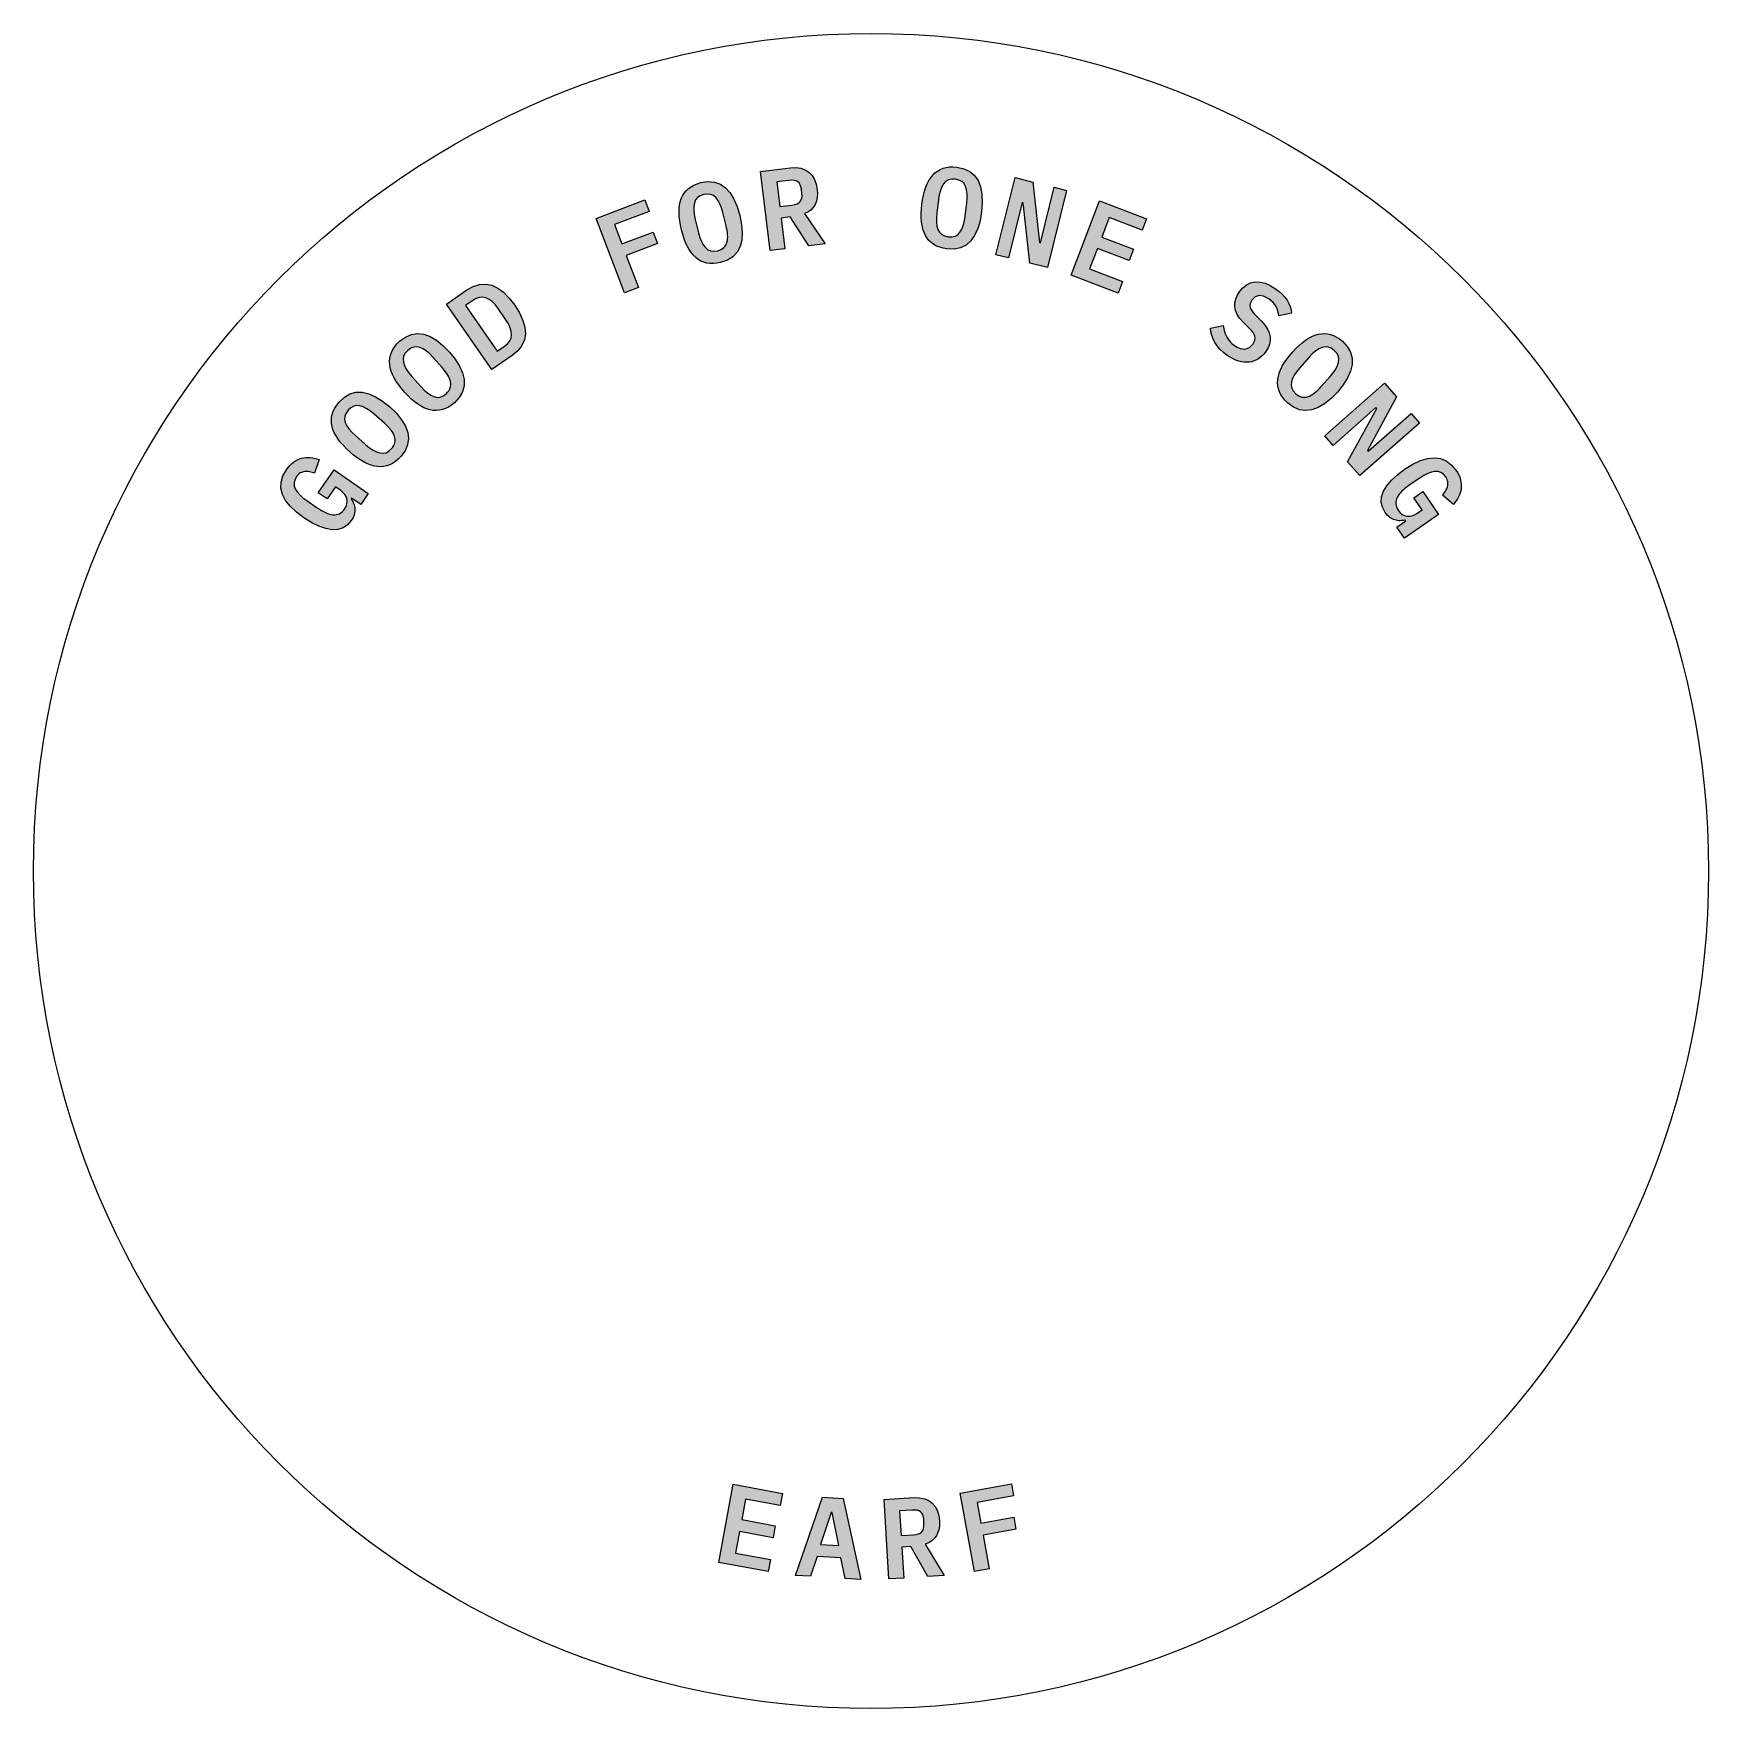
# Model space of a CAD drawing. Header units: millimetres. Extents: x -20 to 20, y -20 to 20.
import ezdxf

# ---------------------------------------------------------------- set-up
doc = ezdxf.new("R2010")
doc.units = ezdxf.units.MM
doc.layers.add('ENGRAVE_FRONT', color=7, linetype='Continuous')
doc.layers.add('REF_CUT', color=7, linetype='Continuous')

msp = doc.modelspace()

# ---------------------------------------------------------------- hatches: boundary and pattern name
at = {"layer": 'ENGRAVE_FRONT'}
h = msp.add_hatch(color=7, dxfattribs=at)
h.paths.add_polyline_path([(1.24, 15.328), (1.22, 15.411), (1.207, 15.501), (1.2, 15.597), (1.199, 15.699), (1.204, 15.807), (1.215, 15.92), (1.231, 16.031), (1.252, 16.136), (1.277, 16.235), (1.307, 16.327), (1.342, 16.412), (1.381, 16.488), (1.425, 16.557), (1.474, 16.618), (1.528, 16.671), (1.587, 16.715), (1.651, 16.752), (1.72, 16.781), (1.795, 16.801), (1.874, 16.813), (1.958, 16.815), (2.047, 16.808), (2.217, 16.771), (2.358, 16.705), (2.472, 16.61), (2.556, 16.486), (2.615, 16.336), (2.649, 16.162), (2.658, 15.966), (2.642, 15.746), (2.604, 15.529), (2.549, 15.341), (2.474, 15.18), (2.381, 15.048), (2.269, 14.948), (2.136, 14.883), (1.983, 14.853), (1.81, 14.858), (1.721, 14.872), (1.64, 14.895), (1.566, 14.925), (1.499, 14.963), (1.439, 15.007), (1.385, 15.058), (1.339, 15.116), (1.299, 15.18), (1.266, 15.251), (1.24, 15.328)])
h.paths.add_polyline_path([(2.168, 15.326), (2.187, 15.368), (2.202, 15.414), (2.216, 15.464), (2.228, 15.517), (2.239, 15.573), (2.247, 15.632), (2.286, 15.954), (2.295, 16.07), (2.294, 16.174), (2.282, 16.266), (2.258, 16.347), (2.222, 16.414), (2.168, 16.465), (2.098, 16.5), (2.012, 16.519), (1.924, 16.521), (1.847, 16.504), (1.783, 16.467), (1.732, 16.411), (1.69, 16.338), (1.656, 16.252), (1.629, 16.151), (1.61, 16.036), (1.571, 15.712), (1.562, 15.596), (1.563, 15.492), (1.575, 15.4), (1.599, 15.319), (1.635, 15.252), (1.689, 15.201), (1.759, 15.166), (1.845, 15.147), (1.891, 15.143), (1.933, 15.145), (1.973, 15.152), (2.009, 15.164), (2.042, 15.18), (2.073, 15.201), (2.1, 15.226), (2.125, 15.255), (2.148, 15.289), (2.168, 15.326)], flags=16)
h = msp.add_hatch(color=7, dxfattribs=at)
h.paths.add_polyline_path([(-4.293, 14.767), (-4.341, 14.838), (-4.385, 14.917), (-4.426, 15.004), (-4.463, 15.099), (-4.496, 15.201), (-4.526, 15.311), (-4.551, 15.421), (-4.569, 15.527), (-4.58, 15.628), (-4.585, 15.724), (-4.583, 15.816), (-4.573, 15.901), (-4.557, 15.981), (-4.532, 16.056), (-4.501, 16.124), (-4.461, 16.187), (-4.415, 16.244), (-4.36, 16.296), (-4.298, 16.341), (-4.228, 16.38), (-4.15, 16.412), (-4.065, 16.438), (-3.893, 16.463), (-3.737, 16.452), (-3.598, 16.403), (-3.474, 16.317), (-3.366, 16.197), (-3.273, 16.047), (-3.194, 15.867), (-3.131, 15.656), (-3.089, 15.44), (-3.074, 15.244), (-3.087, 15.068), (-3.126, 14.911), (-3.196, 14.778), (-3.297, 14.67), (-3.429, 14.587), (-3.593, 14.53), (-3.681, 14.512), (-3.765, 14.504), (-3.845, 14.506), (-3.921, 14.517), (-3.993, 14.538), (-4.061, 14.566), (-4.125, 14.604), (-4.185, 14.65), (-4.241, 14.704), (-4.293, 14.767)])
h.paths.add_polyline_path([(-3.424, 15.095), (-3.422, 15.141), (-3.424, 15.19), (-3.429, 15.241), (-3.436, 15.295), (-3.447, 15.351), (-3.46, 15.409), (-3.538, 15.724), (-3.57, 15.835), (-3.608, 15.932), (-3.653, 16.014), (-3.703, 16.081), (-3.761, 16.131), (-3.829, 16.159), (-3.907, 16.167), (-3.995, 16.155), (-4.078, 16.125), (-4.143, 16.082), (-4.19, 16.025), (-4.218, 15.954), (-4.232, 15.871), (-4.233, 15.778), (-4.222, 15.674), (-4.198, 15.561), (-4.12, 15.243), (-4.087, 15.132), (-4.049, 15.035), (-4.005, 14.953), (-3.954, 14.886), (-3.896, 14.837), (-3.828, 14.808), (-3.75, 14.8), (-3.663, 14.812), (-3.619, 14.826), (-3.58, 14.842), (-3.545, 14.863), (-3.516, 14.887), (-3.49, 14.914), (-3.469, 14.944), (-3.452, 14.977), (-3.439, 15.014), (-3.43, 15.053), (-3.424, 15.095)], flags=16)
h = msp.add_hatch(color=7, dxfattribs=at)
h.paths.add_polyline_path([(-1.308, 16.403), (-1.283, 16.276), (-1.277, 16.176), (-1.284, 16.082), (-1.304, 15.995), (-1.337, 15.915), (-1.382, 15.844), (-1.439, 15.785), (-1.508, 15.737), (-1.589, 15.702), (-1.092, 14.978), (-1.481, 14.93), (-1.93, 15.619), (-2.143, 15.593), (-2.054, 14.861), (-2.408, 14.818), (-2.638, 16.704), (-1.922, 16.791), (-1.791, 16.797), (-1.674, 16.781), (-1.571, 16.744), (-1.481, 16.685), (-1.407, 16.608), (-1.349, 16.514), (-1.308, 16.403)])
h.paths.add_polyline_path([(-1.673, 16.341), (-1.691, 16.39), (-1.716, 16.43), (-1.747, 16.46), (-1.786, 16.481), (-1.835, 16.493), (-1.893, 16.497), (-1.96, 16.493), (-2.249, 16.458), (-2.177, 15.869), (-1.888, 15.904), (-1.822, 15.915), (-1.767, 15.933), (-1.723, 15.957), (-1.689, 15.987), (-1.666, 16.024), (-1.652, 16.068), (-1.647, 16.12), (-1.65, 16.18), (-1.662, 16.282), (-1.673, 16.341)], flags=16)
for points in [[(4.672, 16.254), (4.216, 14.409), (3.791, 14.514), (3.635, 15.958), (3.608, 15.964), (3.281, 14.64), (2.985, 14.714), (3.441, 16.558), (3.867, 16.453), (4.023, 15.009), (4.049, 15.003), (4.377, 16.327), (4.672, 16.254)], [(-5.844, 14.699), (-5.554, 13.936), (-5.887, 13.809), (-6.563, 15.585), (-5.403, 16.026), (-5.298, 15.752), (-6.125, 15.437), (-5.949, 14.974), (-5.203, 15.258), (-5.099, 14.983), (-5.844, 14.699)], [(5.407, 14.866), (5.221, 14.377), (6.009, 14.077), (5.905, 13.802), (4.783, 14.229), (5.459, 16.005), (6.581, 15.578), (6.476, 15.303), (5.687, 15.604), (5.511, 15.14), (6.272, 14.851), (6.167, 14.576), (5.407, 14.866)], [(8.108, 12.966), (8.412, 13.027), (8.424, 12.949), (8.442, 12.876), (8.467, 12.809), (8.498, 12.747), (8.535, 12.69), (8.578, 12.638), (8.627, 12.59), (8.682, 12.547), (8.748, 12.507), (8.812, 12.48), (8.872, 12.466), (8.93, 12.465), (8.985, 12.477), (9.035, 12.502), (9.081, 12.54), (9.123, 12.59), (9.15, 12.637), (9.166, 12.682), (9.172, 12.726), (9.167, 12.769), (9.151, 12.814), (9.124, 12.861), (9.085, 12.91), (9.034, 12.963), (8.887, 13.105), (8.803, 13.199), (8.741, 13.292), (8.703, 13.385), (8.687, 13.477), (8.69, 13.567), (8.709, 13.655), (8.743, 13.74), (8.792, 13.823), (8.874, 13.922), (8.965, 13.996), (9.065, 14.044), (9.175, 14.066), (9.291, 14.063), (9.411, 14.035), (9.534, 13.983), (9.661, 13.906), (9.747, 13.841), (9.821, 13.773), (9.885, 13.703), (9.937, 13.629), (9.978, 13.553), (10.009, 13.477), (10.03, 13.4), (10.041, 13.322), (9.741, 13.258), (9.733, 13.316), (9.718, 13.372), (9.698, 13.426), (9.673, 13.479), (9.64, 13.53), (9.6, 13.578), (9.552, 13.623), (9.497, 13.665), (9.376, 13.73), (9.269, 13.745), (9.176, 13.713), (9.096, 13.632), (9.07, 13.587), (9.055, 13.544), (9.05, 13.501), (9.055, 13.458), (9.072, 13.414), (9.1, 13.367), (9.139, 13.316), (9.191, 13.262), (9.334, 13.119), (9.413, 13.03), (9.472, 12.94), (9.512, 12.85), (9.532, 12.76), (9.534, 12.671), (9.517, 12.582), (9.484, 12.493), (9.432, 12.406), (9.392, 12.354), (9.35, 12.307), (9.304, 12.267), (9.255, 12.232), (9.204, 12.203), (9.15, 12.18), (9.093, 12.163), (9.035, 12.153), (8.974, 12.149), (8.912, 12.151), (8.848, 12.161), (8.782, 12.177), (8.715, 12.201), (8.647, 12.231), (8.578, 12.269), (8.508, 12.314), (8.414, 12.386), (8.333, 12.461), (8.266, 12.54), (8.212, 12.622), (8.171, 12.706), (8.139, 12.792), (8.118, 12.878), (8.108, 12.966)], [(12.897, 10.926), (13.099, 10.698), (11.673, 9.441), (11.383, 9.77), (12.077, 11.046), (12.059, 11.066), (11.036, 10.164), (10.834, 10.393), (12.26, 11.649), (12.55, 11.321), (11.856, 10.045), (11.874, 10.025), (12.897, 10.926)], [(-12.336, 8.713), (-12.33, 8.681), (-12.327, 8.649), (-12.326, 8.615), (-12.328, 8.582), (-12.333, 8.547), (-12.341, 8.512), (-12.353, 8.476), (-12.368, 8.44), (-12.388, 8.403), (-12.411, 8.367), (-12.501, 8.264), (-12.607, 8.194), (-12.729, 8.156), (-12.868, 8.15), (-13.02, 8.176), (-13.183, 8.231), (-13.357, 8.317), (-13.541, 8.432), (-13.723, 8.57), (-13.869, 8.71), (-13.979, 8.851), (-14.053, 8.994), (-14.09, 9.139), (-14.087, 9.285), (-14.044, 9.433), (-13.961, 9.581), (-13.92, 9.637), (-13.878, 9.686), (-13.834, 9.729), (-13.789, 9.765), (-13.742, 9.796), (-13.695, 9.822), (-13.646, 9.843), (-13.597, 9.858), (-13.546, 9.868), (-13.495, 9.874), (-13.443, 9.875), (-13.391, 9.872), (-13.338, 9.864), (-13.284, 9.854), (-13.231, 9.84), (-13.178, 9.823), (-13.286, 9.502), (-13.316, 9.51), (-13.347, 9.519), (-13.377, 9.526), (-13.407, 9.533), (-13.437, 9.538), (-13.466, 9.541), (-13.494, 9.542), (-13.523, 9.54), (-13.55, 9.535), (-13.577, 9.528), (-13.603, 9.518), (-13.629, 9.505), (-13.654, 9.489), (-13.677, 9.469), (-13.7, 9.444), (-13.722, 9.414), (-13.762, 9.342), (-13.779, 9.269), (-13.775, 9.197), (-13.749, 9.126), (-13.704, 9.054), (-13.643, 8.984), (-13.566, 8.914), (-13.473, 8.844), (-13.222, 8.672), (-13.172, 8.639), (-13.122, 8.609), (-13.074, 8.582), (-13.027, 8.559), (-12.98, 8.54), (-12.935, 8.525), (-12.891, 8.514), (-12.849, 8.508), (-12.808, 8.507), (-12.769, 8.51), (-12.731, 8.519), (-12.695, 8.532), (-12.662, 8.551), (-12.629, 8.576), (-12.599, 8.607), (-12.571, 8.644), (-12.535, 8.707), (-12.514, 8.768), (-12.507, 8.828), (-12.515, 8.887), (-12.536, 8.943), (-12.567, 8.994), (-12.609, 9.041), (-12.662, 9.083), (-12.79, 9.171), (-12.986, 8.886), (-13.199, 9.032), (-12.823, 9.58), (-12.004, 9.018), (-12.184, 8.755), (-12.402, 8.905), (-12.414, 8.887), (-12.398, 8.86), (-12.383, 8.832), (-12.369, 8.804), (-12.356, 8.774), (-12.345, 8.744), (-12.336, 8.713)], [(12.572, 8.369), (12.54, 8.375), (12.508, 8.384), (12.477, 8.395), (12.446, 8.409), (12.416, 8.426), (12.386, 8.447), (12.357, 8.47), (12.329, 8.498), (12.302, 8.529), (12.276, 8.564), (12.212, 8.685), (12.185, 8.809), (12.194, 8.937), (12.238, 9.068), (12.317, 9.201), (12.428, 9.333), (12.57, 9.464), (12.744, 9.595), (12.938, 9.715), (13.121, 9.801), (13.293, 9.852), (13.453, 9.87), (13.601, 9.852), (13.736, 9.796), (13.858, 9.703), (13.967, 9.572), (14.004, 9.514), (14.035, 9.457), (14.059, 9.401), (14.077, 9.345), (14.089, 9.291), (14.096, 9.237), (14.097, 9.185), (14.094, 9.133), (14.085, 9.082), (14.072, 9.032), (14.055, 8.983), (14.033, 8.936), (14.007, 8.889), (13.978, 8.843), (13.946, 8.798), (13.911, 8.755), (13.65, 8.972), (13.669, 8.997), (13.687, 9.022), (13.705, 9.047), (13.722, 9.073), (13.738, 9.099), (13.751, 9.125), (13.762, 9.151), (13.77, 9.178), (13.776, 9.206), (13.779, 9.233), (13.779, 9.261), (13.777, 9.29), (13.77, 9.319), (13.76, 9.348), (13.745, 9.379), (13.725, 9.41), (13.672, 9.473), (13.61, 9.515), (13.542, 9.537), (13.466, 9.539), (13.383, 9.522), (13.295, 9.491), (13.202, 9.445), (13.104, 9.383), (12.852, 9.21), (12.803, 9.176), (12.758, 9.14), (12.716, 9.105), (12.677, 9.069), (12.642, 9.033), (12.612, 8.996), (12.586, 8.959), (12.565, 8.921), (12.549, 8.884), (12.538, 8.846), (12.533, 8.808), (12.532, 8.77), (12.538, 8.731), (12.549, 8.693), (12.568, 8.653), (12.592, 8.613), (12.637, 8.557), (12.687, 8.515), (12.74, 8.487), (12.798, 8.474), (12.858, 8.473), (12.917, 8.483), (12.976, 8.506), (13.035, 8.54), (13.163, 8.628), (12.967, 8.913), (13.18, 9.059), (13.556, 8.512), (12.737, 7.95), (12.557, 8.212), (12.774, 8.362), (12.762, 8.38), (12.731, 8.374), (12.7, 8.37), (12.668, 8.367), (12.636, 8.366), (12.604, 8.366), (12.572, 8.369)], [(-2.285, -15.634), (-2.338, -15.923), (-3.138, -15.776), (-3.233, -16.29), (-2.403, -16.443), (-2.456, -16.732), (-3.637, -16.515), (-3.293, -14.646), (-2.112, -14.863), (-2.166, -15.152), (-2.996, -15), (-3.085, -15.487), (-2.285, -15.634)], [(3.409, -15.427), (3.462, -15.716), (2.678, -15.861), (2.825, -16.664), (2.475, -16.728), (2.131, -14.86), (3.352, -14.635), (3.405, -14.924), (2.535, -15.084), (2.625, -15.571), (3.409, -15.427)]]:
    msp.add_hatch(color=7, dxfattribs=at).paths.add_polyline_path(points)
h = msp.add_hatch(color=7, dxfattribs=at)
h.paths.add_polyline_path([(-8.506, 13.511), (-8.391, 13.326), (-8.311, 13.15), (-8.264, 12.984), (-8.252, 12.827), (-8.276, 12.682), (-8.336, 12.547), (-8.433, 12.424), (-8.567, 12.313), (-9.052, 11.977), (-10.134, 13.538), (-9.649, 13.875), (-9.498, 13.961), (-9.348, 14.008), (-9.201, 14.017), (-9.056, 13.987), (-8.914, 13.921), (-8.774, 13.819), (-8.638, 13.683), (-8.506, 13.511)])
h.paths.add_polyline_path([(-8.907, 13.435), (-8.977, 13.526), (-9.048, 13.597), (-9.121, 13.651), (-9.195, 13.686), (-9.271, 13.702), (-9.348, 13.697), (-9.426, 13.672), (-9.506, 13.626), (-9.683, 13.504), (-8.926, 12.412), (-8.749, 12.534), (-8.679, 12.593), (-8.628, 12.658), (-8.596, 12.728), (-8.584, 12.804), (-8.591, 12.886), (-8.616, 12.974), (-8.659, 13.066), (-8.719, 13.164), (-8.907, 13.435)], flags=16)
h = msp.add_hatch(color=7, dxfattribs=at)
h.paths.add_polyline_path([(-10.605, 11.033), (-10.68, 11.064), (-10.756, 11.105), (-10.832, 11.154), (-10.909, 11.212), (-10.986, 11.279), (-11.063, 11.354), (-11.141, 11.437), (-11.213, 11.523), (-11.279, 11.608), (-11.336, 11.692), (-11.385, 11.775), (-11.426, 11.857), (-11.457, 11.937), (-11.48, 12.016), (-11.493, 12.093), (-11.497, 12.168), (-11.491, 12.242), (-11.477, 12.315), (-11.453, 12.386), (-11.419, 12.455), (-11.375, 12.522), (-11.321, 12.586), (-11.257, 12.649), (-11.117, 12.752), (-10.974, 12.814), (-10.828, 12.836), (-10.678, 12.818), (-10.527, 12.762), (-10.374, 12.673), (-10.221, 12.55), (-10.067, 12.393), (-9.929, 12.221), (-9.824, 12.055), (-9.753, 11.893), (-9.716, 11.736), (-9.715, 11.585), (-9.753, 11.443), (-9.832, 11.308), (-9.95, 11.181), (-10.02, 11.124), (-10.091, 11.078), (-10.162, 11.043), (-10.235, 11.017), (-10.308, 11.001), (-10.382, 10.995), (-10.456, 10.999), (-10.53, 11.011), (-10.605, 11.033)])
h.paths.add_polyline_path([(-10.05, 11.72), (-10.065, 11.76), (-10.084, 11.801), (-10.108, 11.844), (-10.137, 11.887), (-10.168, 11.931), (-10.204, 11.976), (-10.243, 12.021), (-10.458, 12.263), (-10.539, 12.347), (-10.618, 12.414), (-10.695, 12.466), (-10.771, 12.502), (-10.846, 12.519), (-10.919, 12.512), (-10.992, 12.483), (-11.063, 12.431), (-11.123, 12.366), (-11.161, 12.297), (-11.175, 12.225), (-11.167, 12.149), (-11.141, 12.07), (-11.098, 11.987), (-11.04, 11.9), (-10.966, 11.811), (-10.749, 11.567), (-10.669, 11.483), (-10.59, 11.415), (-10.512, 11.364), (-10.436, 11.328), (-10.362, 11.311), (-10.288, 11.317), (-10.216, 11.346), (-10.144, 11.398), (-10.111, 11.431), (-10.085, 11.464), (-10.064, 11.498), (-10.048, 11.533), (-10.039, 11.568), (-10.034, 11.605), (-10.035, 11.642), (-10.04, 11.681), (-10.05, 11.72)], flags=16)
h = msp.add_hatch(color=7, dxfattribs=at)
h.paths.add_polyline_path([(9.728, 11.814), (9.75, 11.892), (9.781, 11.972), (9.822, 12.053), (9.87, 12.136), (9.928, 12.22), (9.993, 12.306), (10.067, 12.393), (10.144, 12.475), (10.221, 12.55), (10.298, 12.616), (10.374, 12.675), (10.451, 12.725), (10.527, 12.765), (10.602, 12.797), (10.677, 12.819), (10.752, 12.831), (10.826, 12.834), (10.899, 12.828), (10.973, 12.813), (11.045, 12.787), (11.117, 12.751), (11.187, 12.705), (11.257, 12.649), (11.375, 12.522), (11.454, 12.387), (11.493, 12.244), (11.492, 12.094), (11.454, 11.937), (11.383, 11.775), (11.279, 11.609), (11.141, 11.437), (10.986, 11.28), (10.833, 11.157), (10.68, 11.068), (10.529, 11.012), (10.38, 10.994), (10.233, 11.016), (10.09, 11.078), (9.95, 11.181), (9.886, 11.243), (9.832, 11.308), (9.789, 11.375), (9.755, 11.444), (9.731, 11.515), (9.716, 11.587), (9.711, 11.661), (9.715, 11.737), (9.728, 11.814)])
h.paths.add_polyline_path([(10.474, 11.342), (10.512, 11.362), (10.551, 11.386), (10.59, 11.415), (10.63, 11.448), (10.67, 11.484), (10.711, 11.525), (10.751, 11.569), (10.966, 11.811), (11.04, 11.9), (11.098, 11.987), (11.141, 12.07), (11.167, 12.149), (11.175, 12.225), (11.161, 12.297), (11.123, 12.366), (11.063, 12.431), (10.992, 12.483), (10.919, 12.512), (10.846, 12.519), (10.771, 12.502), (10.695, 12.466), (10.618, 12.414), (10.539, 12.347), (10.458, 12.263), (10.241, 12.019), (10.167, 11.929), (10.109, 11.843), (10.067, 11.76), (10.04, 11.681), (10.032, 11.605), (10.047, 11.532), (10.084, 11.464), (10.144, 11.398), (10.18, 11.37), (10.216, 11.347), (10.252, 11.33), (10.288, 11.319), (10.325, 11.314), (10.362, 11.313), (10.399, 11.318), (10.436, 11.328), (10.474, 11.342)], flags=16)
h = msp.add_hatch(color=7, dxfattribs=at)
h.paths.add_polyline_path([(-11.861, 9.67), (-11.94, 9.692), (-12.02, 9.723), (-12.101, 9.763), (-12.184, 9.811), (-12.269, 9.868), (-12.355, 9.933), (-12.442, 10.006), (-12.524, 10.083), (-12.599, 10.159), (-12.666, 10.236), (-12.725, 10.312), (-12.776, 10.389), (-12.817, 10.464), (-12.848, 10.54), (-12.871, 10.615), (-12.884, 10.689), (-12.887, 10.763), (-12.881, 10.837), (-12.866, 10.91), (-12.841, 10.983), (-12.806, 11.054), (-12.76, 11.125), (-12.704, 11.195), (-12.577, 11.314), (-12.443, 11.393), (-12.3, 11.433), (-12.15, 11.433), (-11.993, 11.396), (-11.831, 11.325), (-11.664, 11.222), (-11.491, 11.085), (-11.334, 10.931), (-11.21, 10.778), (-11.12, 10.626), (-11.063, 10.475), (-11.044, 10.326), (-11.065, 10.179), (-11.127, 10.036), (-11.229, 9.896), (-11.292, 9.831), (-11.356, 9.777), (-11.423, 9.733), (-11.492, 9.699), (-11.562, 9.674), (-11.635, 9.659), (-11.709, 9.654), (-11.784, 9.657), (-11.861, 9.67)])
h.paths.add_polyline_path([(-11.393, 10.419), (-11.413, 10.457), (-11.437, 10.495), (-11.466, 10.535), (-11.5, 10.574), (-11.536, 10.614), (-11.577, 10.654), (-11.621, 10.694), (-11.864, 10.909), (-11.954, 10.982), (-12.041, 11.039), (-12.124, 11.082), (-12.204, 11.108), (-12.28, 11.115), (-12.352, 11.1), (-12.42, 11.063), (-12.485, 11.002), (-12.537, 10.931), (-12.566, 10.858), (-12.571, 10.784), (-12.555, 10.71), (-12.518, 10.634), (-12.466, 10.557), (-12.398, 10.478), (-12.314, 10.398), (-12.069, 10.182), (-11.979, 10.109), (-11.892, 10.051), (-11.809, 10.009), (-11.729, 9.983), (-11.653, 9.975), (-11.581, 9.99), (-11.513, 10.028), (-11.448, 10.088), (-11.419, 10.124), (-11.397, 10.16), (-11.38, 10.197), (-11.369, 10.233), (-11.364, 10.27), (-11.364, 10.307), (-11.369, 10.344), (-11.379, 10.381), (-11.393, 10.419)], flags=16)
h = msp.add_hatch(color=7, dxfattribs=at)
h.paths.add_polyline_path([(-0.241, -16.916), (-0.619, -16.894), (-0.723, -16.405), (-1.285, -16.37), (-1.445, -16.843), (-1.803, -16.822), (-1.156, -14.957), (-0.661, -14.987), (-0.241, -16.916)])
h.paths.add_polyline_path([(-0.765, -16.11), (-0.927, -15.323), (-0.949, -15.322), (-1.205, -16.083), (-0.765, -16.11)], flags=16)
h = msp.add_hatch(color=7, dxfattribs=at)
h.paths.add_polyline_path([(1.464, -15.097), (1.534, -15.179), (1.586, -15.276), (1.62, -15.389), (1.637, -15.517), (1.637, -15.618), (1.625, -15.711), (1.599, -15.797), (1.562, -15.875), (1.512, -15.943), (1.452, -15.999), (1.38, -16.042), (1.297, -16.072), (1.749, -16.825), (1.358, -16.849), (0.952, -16.134), (0.737, -16.147), (0.782, -16.884), (0.426, -16.905), (0.311, -15.009), (1.031, -14.965), (1.162, -14.967), (1.278, -14.99), (1.378, -15.033), (1.464, -15.097)])
h.paths.add_polyline_path([(1.265, -15.651), (1.265, -15.592), (1.259, -15.488), (1.251, -15.429), (1.237, -15.379), (1.214, -15.338), (1.185, -15.306), (1.147, -15.283), (1.1, -15.267), (1.042, -15.26), (0.975, -15.26), (0.684, -15.278), (0.72, -15.87), (1.011, -15.853), (1.078, -15.845), (1.134, -15.83), (1.179, -15.809), (1.214, -15.782), (1.239, -15.746), (1.256, -15.703), (1.265, -15.651)], flags=16)

# ---------------------------------------------------------------- linework, layer by layer
for points in [[(1.24, 15.328), (1.22, 15.411), (1.207, 15.501), (1.2, 15.597), (1.199, 15.699), (1.204, 15.807), (1.215, 15.92), (1.231, 16.031), (1.252, 16.136), (1.277, 16.235), (1.307, 16.327), (1.342, 16.412), (1.381, 16.488), (1.425, 16.557), (1.474, 16.618), (1.528, 16.671), (1.587, 16.715), (1.651, 16.752), (1.72, 16.781), (1.795, 16.801), (1.874, 16.813), (1.958, 16.815), (2.047, 16.808), (2.217, 16.771), (2.358, 16.705), (2.472, 16.61), (2.556, 16.486), (2.615, 16.336), (2.649, 16.162), (2.658, 15.966), (2.642, 15.746), (2.604, 15.529), (2.549, 15.341), (2.474, 15.18), (2.381, 15.048), (2.269, 14.948), (2.136, 14.883), (1.983, 14.853), (1.81, 14.858), (1.721, 14.872), (1.64, 14.895), (1.566, 14.925), (1.499, 14.963), (1.439, 15.007), (1.385, 15.058), (1.339, 15.116), (1.299, 15.18), (1.266, 15.251), (1.24, 15.328)], [(-4.293, 14.767), (-4.341, 14.838), (-4.385, 14.917), (-4.426, 15.004), (-4.463, 15.099), (-4.496, 15.201), (-4.526, 15.311), (-4.551, 15.421), (-4.569, 15.527), (-4.58, 15.628), (-4.585, 15.724), (-4.583, 15.816), (-4.573, 15.901), (-4.557, 15.981), (-4.532, 16.056), (-4.501, 16.124), (-4.461, 16.187), (-4.415, 16.244), (-4.36, 16.296), (-4.298, 16.341), (-4.228, 16.38), (-4.15, 16.412), (-4.065, 16.438), (-3.893, 16.463), (-3.737, 16.452), (-3.598, 16.403), (-3.474, 16.317), (-3.366, 16.197), (-3.273, 16.047), (-3.194, 15.867), (-3.131, 15.656), (-3.089, 15.44), (-3.074, 15.244), (-3.087, 15.068), (-3.126, 14.911), (-3.196, 14.778), (-3.297, 14.67), (-3.429, 14.587), (-3.593, 14.53), (-3.681, 14.512), (-3.765, 14.504), (-3.845, 14.506), (-3.921, 14.517), (-3.993, 14.538), (-4.061, 14.566), (-4.125, 14.604), (-4.185, 14.65), (-4.241, 14.704), (-4.293, 14.767)], [(-1.308, 16.403), (-1.283, 16.276), (-1.277, 16.176), (-1.284, 16.082), (-1.304, 15.995), (-1.337, 15.915), (-1.382, 15.844), (-1.439, 15.785), (-1.508, 15.737), (-1.589, 15.702), (-1.092, 14.978), (-1.481, 14.93), (-1.93, 15.619), (-2.143, 15.593), (-2.054, 14.861), (-2.408, 14.818), (-2.638, 16.704), (-1.922, 16.791), (-1.791, 16.797), (-1.674, 16.781), (-1.571, 16.744), (-1.481, 16.685), (-1.407, 16.608), (-1.349, 16.514), (-1.308, 16.403)], [(-1.673, 16.341), (-1.691, 16.39), (-1.716, 16.43), (-1.747, 16.46), (-1.786, 16.481), (-1.835, 16.493), (-1.893, 16.497), (-1.96, 16.493), (-2.249, 16.458), (-2.177, 15.869), (-1.888, 15.904), (-1.822, 15.915), (-1.767, 15.933), (-1.723, 15.957), (-1.689, 15.987), (-1.666, 16.024), (-1.652, 16.068), (-1.647, 16.12), (-1.65, 16.18), (-1.662, 16.282), (-1.673, 16.341)], [(2.168, 15.326), (2.187, 15.368), (2.202, 15.414), (2.216, 15.464), (2.228, 15.517), (2.239, 15.573), (2.247, 15.632), (2.286, 15.954), (2.295, 16.07), (2.294, 16.174), (2.282, 16.266), (2.258, 16.347), (2.222, 16.414), (2.168, 16.465), (2.098, 16.5), (2.012, 16.519), (1.924, 16.521), (1.847, 16.504), (1.783, 16.467), (1.732, 16.411), (1.69, 16.338), (1.656, 16.252), (1.629, 16.151), (1.61, 16.036), (1.571, 15.712), (1.562, 15.596), (1.563, 15.492), (1.575, 15.4), (1.599, 15.319), (1.635, 15.252), (1.689, 15.201), (1.759, 15.166), (1.845, 15.147), (1.891, 15.143), (1.933, 15.145), (1.973, 15.152), (2.009, 15.164), (2.042, 15.18), (2.073, 15.201), (2.1, 15.226), (2.125, 15.255), (2.148, 15.289), (2.168, 15.326)], [(4.672, 16.254), (4.216, 14.409), (3.791, 14.514), (3.635, 15.958), (3.608, 15.964), (3.281, 14.64), (2.985, 14.714), (3.441, 16.558), (3.867, 16.453), (4.023, 15.009), (4.049, 15.003), (4.377, 16.327), (4.672, 16.254)], [(-5.844, 14.699), (-5.554, 13.936), (-5.887, 13.809), (-6.563, 15.585), (-5.403, 16.026), (-5.298, 15.752), (-6.125, 15.437), (-5.949, 14.974), (-5.203, 15.258), (-5.099, 14.983), (-5.844, 14.699)], [(-3.424, 15.095), (-3.422, 15.141), (-3.424, 15.19), (-3.429, 15.241), (-3.436, 15.295), (-3.447, 15.351), (-3.46, 15.409), (-3.538, 15.724), (-3.57, 15.835), (-3.608, 15.932), (-3.653, 16.014), (-3.703, 16.081), (-3.761, 16.131), (-3.829, 16.159), (-3.907, 16.167), (-3.995, 16.155), (-4.078, 16.125), (-4.143, 16.082), (-4.19, 16.025), (-4.218, 15.954), (-4.232, 15.871), (-4.233, 15.778), (-4.222, 15.674), (-4.198, 15.561), (-4.12, 15.243), (-4.087, 15.132), (-4.049, 15.035), (-4.005, 14.953), (-3.954, 14.886), (-3.896, 14.837), (-3.828, 14.808), (-3.75, 14.8), (-3.663, 14.812), (-3.619, 14.826), (-3.58, 14.842), (-3.545, 14.863), (-3.516, 14.887), (-3.49, 14.914), (-3.469, 14.944), (-3.452, 14.977), (-3.439, 15.014), (-3.43, 15.053), (-3.424, 15.095)], [(5.407, 14.866), (5.221, 14.377), (6.009, 14.077), (5.905, 13.802), (4.783, 14.229), (5.459, 16.005), (6.581, 15.578), (6.476, 15.303), (5.687, 15.604), (5.511, 15.14), (6.272, 14.851), (6.167, 14.576), (5.407, 14.866)], [(-8.506, 13.511), (-8.391, 13.326), (-8.311, 13.15), (-8.264, 12.984), (-8.252, 12.827), (-8.276, 12.682), (-8.336, 12.547), (-8.433, 12.424), (-8.567, 12.313), (-9.052, 11.977), (-10.134, 13.538), (-9.649, 13.875), (-9.498, 13.961), (-9.348, 14.008), (-9.201, 14.017), (-9.056, 13.987), (-8.914, 13.921), (-8.774, 13.819), (-8.638, 13.683), (-8.506, 13.511)], [(8.108, 12.966), (8.412, 13.027), (8.424, 12.949), (8.442, 12.876), (8.467, 12.809), (8.498, 12.747), (8.535, 12.69), (8.578, 12.638), (8.627, 12.59), (8.682, 12.547), (8.748, 12.507), (8.812, 12.48), (8.872, 12.466), (8.93, 12.465), (8.985, 12.477), (9.035, 12.502), (9.081, 12.54), (9.123, 12.59), (9.15, 12.637), (9.166, 12.682), (9.172, 12.726), (9.167, 12.769), (9.151, 12.814), (9.124, 12.861), (9.085, 12.91), (9.034, 12.963), (8.887, 13.105), (8.803, 13.199), (8.741, 13.292), (8.703, 13.385), (8.687, 13.477), (8.69, 13.567), (8.709, 13.655), (8.743, 13.74), (8.792, 13.823), (8.874, 13.922), (8.965, 13.996), (9.065, 14.044), (9.175, 14.066), (9.291, 14.063), (9.411, 14.035), (9.534, 13.983), (9.661, 13.906), (9.747, 13.841), (9.821, 13.773), (9.885, 13.703), (9.937, 13.629), (9.978, 13.553), (10.009, 13.477), (10.03, 13.4), (10.041, 13.322), (9.741, 13.258), (9.733, 13.316), (9.718, 13.372), (9.698, 13.426), (9.673, 13.479), (9.64, 13.53), (9.6, 13.578), (9.552, 13.623), (9.497, 13.665), (9.376, 13.73), (9.269, 13.745), (9.176, 13.713), (9.096, 13.632), (9.07, 13.587), (9.055, 13.544), (9.05, 13.501), (9.055, 13.458), (9.072, 13.414), (9.1, 13.367), (9.139, 13.316), (9.191, 13.262), (9.334, 13.119), (9.413, 13.03), (9.472, 12.94), (9.512, 12.85), (9.532, 12.76), (9.534, 12.671), (9.517, 12.582), (9.484, 12.493), (9.432, 12.406), (9.392, 12.354), (9.35, 12.307), (9.304, 12.267), (9.255, 12.232), (9.204, 12.203), (9.15, 12.18), (9.093, 12.163), (9.035, 12.153), (8.974, 12.149), (8.912, 12.151), (8.848, 12.161), (8.782, 12.177), (8.715, 12.201), (8.647, 12.231), (8.578, 12.269), (8.508, 12.314), (8.414, 12.386), (8.333, 12.461), (8.266, 12.54), (8.212, 12.622), (8.171, 12.706), (8.139, 12.792), (8.118, 12.878), (8.108, 12.966)], [(-8.907, 13.435), (-8.977, 13.526), (-9.048, 13.597), (-9.121, 13.651), (-9.195, 13.686), (-9.271, 13.702), (-9.348, 13.697), (-9.426, 13.672), (-9.506, 13.626), (-9.683, 13.504), (-8.926, 12.412), (-8.749, 12.534), (-8.679, 12.593), (-8.628, 12.658), (-8.596, 12.728), (-8.584, 12.804), (-8.591, 12.886), (-8.616, 12.974), (-8.659, 13.066), (-8.719, 13.164), (-8.907, 13.435)], [(-10.605, 11.033), (-10.68, 11.064), (-10.756, 11.105), (-10.832, 11.154), (-10.909, 11.212), (-10.986, 11.279), (-11.063, 11.354), (-11.141, 11.437), (-11.213, 11.523), (-11.279, 11.608), (-11.336, 11.692), (-11.385, 11.775), (-11.426, 11.857), (-11.457, 11.937), (-11.48, 12.016), (-11.493, 12.093), (-11.497, 12.168), (-11.491, 12.242), (-11.477, 12.315), (-11.453, 12.386), (-11.419, 12.455), (-11.375, 12.522), (-11.321, 12.586), (-11.257, 12.649), (-11.117, 12.752), (-10.974, 12.814), (-10.828, 12.836), (-10.678, 12.818), (-10.527, 12.762), (-10.374, 12.673), (-10.221, 12.55), (-10.067, 12.393), (-9.929, 12.221), (-9.824, 12.055), (-9.753, 11.893), (-9.716, 11.736), (-9.715, 11.585), (-9.753, 11.443), (-9.832, 11.308), (-9.95, 11.181), (-10.02, 11.124), (-10.091, 11.078), (-10.162, 11.043), (-10.235, 11.017), (-10.308, 11.001), (-10.382, 10.995), (-10.456, 10.999), (-10.53, 11.011), (-10.605, 11.033)], [(9.728, 11.814), (9.75, 11.892), (9.781, 11.972), (9.822, 12.053), (9.87, 12.136), (9.928, 12.22), (9.993, 12.306), (10.067, 12.393), (10.144, 12.475), (10.221, 12.55), (10.298, 12.616), (10.374, 12.675), (10.451, 12.725), (10.527, 12.765), (10.602, 12.797), (10.677, 12.819), (10.752, 12.831), (10.826, 12.834), (10.899, 12.828), (10.973, 12.813), (11.045, 12.787), (11.117, 12.751), (11.187, 12.705), (11.257, 12.649), (11.375, 12.522), (11.454, 12.387), (11.493, 12.244), (11.492, 12.094), (11.454, 11.937), (11.383, 11.775), (11.279, 11.609), (11.141, 11.437), (10.986, 11.28), (10.833, 11.157), (10.68, 11.068), (10.529, 11.012), (10.38, 10.994), (10.233, 11.016), (10.09, 11.078), (9.95, 11.181), (9.886, 11.243), (9.832, 11.308), (9.789, 11.375), (9.755, 11.444), (9.731, 11.515), (9.716, 11.587), (9.711, 11.661), (9.715, 11.737), (9.728, 11.814)], [(-10.05, 11.72), (-10.065, 11.76), (-10.084, 11.801), (-10.108, 11.844), (-10.137, 11.887), (-10.168, 11.931), (-10.204, 11.976), (-10.243, 12.021), (-10.458, 12.263), (-10.539, 12.347), (-10.618, 12.414), (-10.695, 12.466), (-10.771, 12.502), (-10.846, 12.519), (-10.919, 12.512), (-10.992, 12.483), (-11.063, 12.431), (-11.123, 12.366), (-11.161, 12.297), (-11.175, 12.225), (-11.167, 12.149), (-11.141, 12.07), (-11.098, 11.987), (-11.04, 11.9), (-10.966, 11.811), (-10.749, 11.567), (-10.669, 11.483), (-10.59, 11.415), (-10.512, 11.364), (-10.436, 11.328), (-10.362, 11.311), (-10.288, 11.317), (-10.216, 11.346), (-10.144, 11.398), (-10.111, 11.431), (-10.085, 11.464), (-10.064, 11.498), (-10.048, 11.533), (-10.039, 11.568), (-10.034, 11.605), (-10.035, 11.642), (-10.04, 11.681), (-10.05, 11.72)], [(10.474, 11.342), (10.512, 11.362), (10.551, 11.386), (10.59, 11.415), (10.63, 11.448), (10.67, 11.484), (10.711, 11.525), (10.751, 11.569), (10.966, 11.811), (11.04, 11.9), (11.098, 11.987), (11.141, 12.07), (11.167, 12.149), (11.175, 12.225), (11.161, 12.297), (11.123, 12.366), (11.063, 12.431), (10.992, 12.483), (10.919, 12.512), (10.846, 12.519), (10.771, 12.502), (10.695, 12.466), (10.618, 12.414), (10.539, 12.347), (10.458, 12.263), (10.241, 12.019), (10.167, 11.929), (10.109, 11.843), (10.067, 11.76), (10.04, 11.681), (10.032, 11.605), (10.047, 11.532), (10.084, 11.464), (10.144, 11.398), (10.18, 11.37), (10.216, 11.347), (10.252, 11.33), (10.288, 11.319), (10.325, 11.314), (10.362, 11.313), (10.399, 11.318), (10.436, 11.328), (10.474, 11.342)], [(12.897, 10.926), (13.099, 10.698), (11.673, 9.441), (11.383, 9.77), (12.077, 11.046), (12.059, 11.066), (11.036, 10.164), (10.834, 10.393), (12.26, 11.649), (12.55, 11.321), (11.856, 10.045), (11.874, 10.025), (12.897, 10.926)], [(-11.861, 9.67), (-11.94, 9.692), (-12.02, 9.723), (-12.101, 9.763), (-12.184, 9.811), (-12.269, 9.868), (-12.355, 9.933), (-12.442, 10.006), (-12.524, 10.083), (-12.599, 10.159), (-12.666, 10.236), (-12.725, 10.312), (-12.776, 10.389), (-12.817, 10.464), (-12.848, 10.54), (-12.871, 10.615), (-12.884, 10.689), (-12.887, 10.763), (-12.881, 10.837), (-12.866, 10.91), (-12.841, 10.983), (-12.806, 11.054), (-12.76, 11.125), (-12.704, 11.195), (-12.577, 11.314), (-12.443, 11.393), (-12.3, 11.433), (-12.15, 11.433), (-11.993, 11.396), (-11.831, 11.325), (-11.664, 11.222), (-11.491, 11.085), (-11.334, 10.931), (-11.21, 10.778), (-11.12, 10.626), (-11.063, 10.475), (-11.044, 10.326), (-11.065, 10.179), (-11.127, 10.036), (-11.229, 9.896), (-11.292, 9.831), (-11.356, 9.777), (-11.423, 9.733), (-11.492, 9.699), (-11.562, 9.674), (-11.635, 9.659), (-11.709, 9.654), (-11.784, 9.657), (-11.861, 9.67)], [(-11.393, 10.419), (-11.413, 10.457), (-11.437, 10.495), (-11.466, 10.535), (-11.5, 10.574), (-11.536, 10.614), (-11.577, 10.654), (-11.621, 10.694), (-11.864, 10.909), (-11.954, 10.982), (-12.041, 11.039), (-12.124, 11.082), (-12.204, 11.108), (-12.28, 11.115), (-12.352, 11.1), (-12.42, 11.063), (-12.485, 11.002), (-12.537, 10.931), (-12.566, 10.858), (-12.571, 10.784), (-12.555, 10.71), (-12.518, 10.634), (-12.466, 10.557), (-12.398, 10.478), (-12.314, 10.398), (-12.069, 10.182), (-11.979, 10.109), (-11.892, 10.051), (-11.809, 10.009), (-11.729, 9.983), (-11.653, 9.975), (-11.581, 9.99), (-11.513, 10.028), (-11.448, 10.088), (-11.419, 10.124), (-11.397, 10.16), (-11.38, 10.197), (-11.369, 10.233), (-11.364, 10.27), (-11.364, 10.307), (-11.369, 10.344), (-11.379, 10.381), (-11.393, 10.419)], [(-12.336, 8.713), (-12.33, 8.681), (-12.327, 8.649), (-12.326, 8.615), (-12.328, 8.582), (-12.333, 8.547), (-12.341, 8.512), (-12.353, 8.476), (-12.368, 8.44), (-12.388, 8.403), (-12.411, 8.367), (-12.501, 8.264), (-12.607, 8.194), (-12.729, 8.156), (-12.868, 8.15), (-13.02, 8.176), (-13.183, 8.231), (-13.357, 8.317), (-13.541, 8.432), (-13.723, 8.57), (-13.869, 8.71), (-13.979, 8.851), (-14.053, 8.994), (-14.09, 9.139), (-14.087, 9.285), (-14.044, 9.433), (-13.961, 9.581), (-13.92, 9.637), (-13.878, 9.686), (-13.834, 9.729), (-13.789, 9.765), (-13.742, 9.796), (-13.695, 9.822), (-13.646, 9.843), (-13.597, 9.858), (-13.546, 9.868), (-13.495, 9.874), (-13.443, 9.875), (-13.391, 9.872), (-13.338, 9.864), (-13.284, 9.854), (-13.231, 9.84), (-13.178, 9.823), (-13.286, 9.502), (-13.316, 9.51), (-13.347, 9.519), (-13.377, 9.526), (-13.407, 9.533), (-13.437, 9.538), (-13.466, 9.541), (-13.494, 9.542), (-13.523, 9.54), (-13.55, 9.535), (-13.577, 9.528), (-13.603, 9.518), (-13.629, 9.505), (-13.654, 9.489), (-13.677, 9.469), (-13.7, 9.444), (-13.722, 9.414), (-13.762, 9.342), (-13.779, 9.269), (-13.775, 9.197), (-13.749, 9.126), (-13.704, 9.054), (-13.643, 8.984), (-13.566, 8.914), (-13.473, 8.844), (-13.222, 8.672), (-13.172, 8.639), (-13.122, 8.609), (-13.074, 8.582), (-13.027, 8.559), (-12.98, 8.54), (-12.935, 8.525), (-12.891, 8.514), (-12.849, 8.508), (-12.808, 8.507), (-12.769, 8.51), (-12.731, 8.519), (-12.695, 8.532), (-12.662, 8.551), (-12.629, 8.576), (-12.599, 8.607), (-12.571, 8.644), (-12.535, 8.707), (-12.514, 8.768), (-12.507, 8.828), (-12.515, 8.887), (-12.536, 8.943), (-12.567, 8.994), (-12.609, 9.041), (-12.662, 9.083), (-12.79, 9.171), (-12.986, 8.886), (-13.199, 9.032), (-12.823, 9.58), (-12.004, 9.018), (-12.184, 8.755), (-12.402, 8.905), (-12.414, 8.887), (-12.398, 8.86), (-12.383, 8.832), (-12.369, 8.804), (-12.356, 8.774), (-12.345, 8.744), (-12.336, 8.713)], [(12.572, 8.369), (12.54, 8.375), (12.508, 8.384), (12.477, 8.395), (12.446, 8.409), (12.416, 8.426), (12.386, 8.447), (12.357, 8.47), (12.329, 8.498), (12.302, 8.529), (12.276, 8.564), (12.212, 8.685), (12.185, 8.809), (12.194, 8.937), (12.238, 9.068), (12.317, 9.201), (12.428, 9.333), (12.57, 9.464), (12.744, 9.595), (12.938, 9.715), (13.121, 9.801), (13.293, 9.852), (13.453, 9.87), (13.601, 9.852), (13.736, 9.796), (13.858, 9.703), (13.967, 9.572), (14.004, 9.514), (14.035, 9.457), (14.059, 9.401), (14.077, 9.345), (14.089, 9.291), (14.096, 9.237), (14.097, 9.185), (14.094, 9.133), (14.085, 9.082), (14.072, 9.032), (14.055, 8.983), (14.033, 8.936), (14.007, 8.889), (13.978, 8.843), (13.946, 8.798), (13.911, 8.755), (13.65, 8.972), (13.669, 8.997), (13.687, 9.022), (13.705, 9.047), (13.722, 9.073), (13.738, 9.099), (13.751, 9.125), (13.762, 9.151), (13.77, 9.178), (13.776, 9.206), (13.779, 9.233), (13.779, 9.261), (13.777, 9.29), (13.77, 9.319), (13.76, 9.348), (13.745, 9.379), (13.725, 9.41), (13.672, 9.473), (13.61, 9.515), (13.542, 9.537), (13.466, 9.539), (13.383, 9.522), (13.295, 9.491), (13.202, 9.445), (13.104, 9.383), (12.852, 9.21), (12.803, 9.176), (12.758, 9.14), (12.716, 9.105), (12.677, 9.069), (12.642, 9.033), (12.612, 8.996), (12.586, 8.959), (12.565, 8.921), (12.549, 8.884), (12.538, 8.846), (12.533, 8.808), (12.532, 8.77), (12.538, 8.731), (12.549, 8.693), (12.568, 8.653), (12.592, 8.613), (12.637, 8.557), (12.687, 8.515), (12.74, 8.487), (12.798, 8.474), (12.858, 8.473), (12.917, 8.483), (12.976, 8.506), (13.035, 8.54), (13.163, 8.628), (12.967, 8.913), (13.18, 9.059), (13.556, 8.512), (12.737, 7.95), (12.557, 8.212), (12.774, 8.362), (12.762, 8.38), (12.731, 8.374), (12.7, 8.37), (12.668, 8.367), (12.636, 8.366), (12.604, 8.366), (12.572, 8.369)], [(-2.285, -15.634), (-2.338, -15.923), (-3.138, -15.776), (-3.233, -16.29), (-2.403, -16.443), (-2.456, -16.732), (-3.637, -16.515), (-3.293, -14.646), (-2.112, -14.863), (-2.166, -15.152), (-2.996, -15), (-3.085, -15.487), (-2.285, -15.634)], [(3.409, -15.427), (3.462, -15.716), (2.678, -15.861), (2.825, -16.664), (2.475, -16.728), (2.131, -14.86), (3.352, -14.635), (3.405, -14.924), (2.535, -15.084), (2.625, -15.571), (3.409, -15.427)], [(-0.241, -16.916), (-0.619, -16.894), (-0.723, -16.405), (-1.285, -16.37), (-1.445, -16.843), (-1.803, -16.822), (-1.156, -14.957), (-0.661, -14.987), (-0.241, -16.916)], [(1.464, -15.097), (1.534, -15.179), (1.586, -15.276), (1.62, -15.389), (1.637, -15.517), (1.637, -15.618), (1.625, -15.711), (1.599, -15.797), (1.562, -15.875), (1.512, -15.943), (1.452, -15.999), (1.38, -16.042), (1.297, -16.072), (1.749, -16.825), (1.358, -16.849), (0.952, -16.134), (0.737, -16.147), (0.782, -16.884), (0.426, -16.905), (0.311, -15.009), (1.031, -14.965), (1.162, -14.967), (1.278, -14.99), (1.378, -15.033), (1.464, -15.097)], [(-0.765, -16.11), (-0.927, -15.323), (-0.949, -15.322), (-1.205, -16.083), (-0.765, -16.11)], [(1.265, -15.651), (1.265, -15.592), (1.259, -15.488), (1.251, -15.429), (1.237, -15.379), (1.214, -15.338), (1.185, -15.306), (1.147, -15.283), (1.1, -15.267), (1.042, -15.26), (0.975, -15.26), (0.684, -15.278), (0.72, -15.87), (1.011, -15.853), (1.078, -15.845), (1.134, -15.83), (1.179, -15.809), (1.214, -15.782), (1.239, -15.746), (1.256, -15.703), (1.265, -15.651)]]:
    msp.add_lwpolyline(points, close=True, dxfattribs=at)
at = {"layer": 'REF_CUT'}
msp.add_circle((0, 0), 20, dxfattribs=at)

doc.saveas('drawing.dxf')
